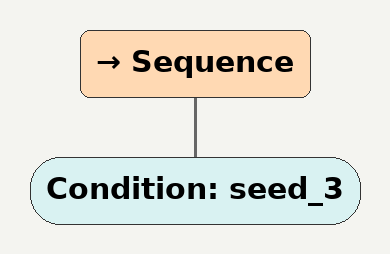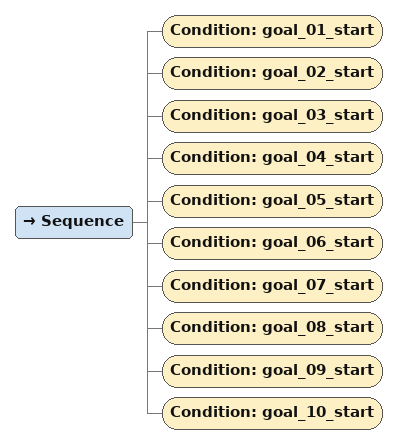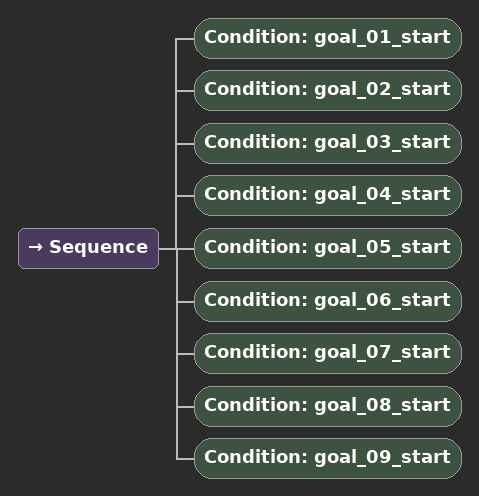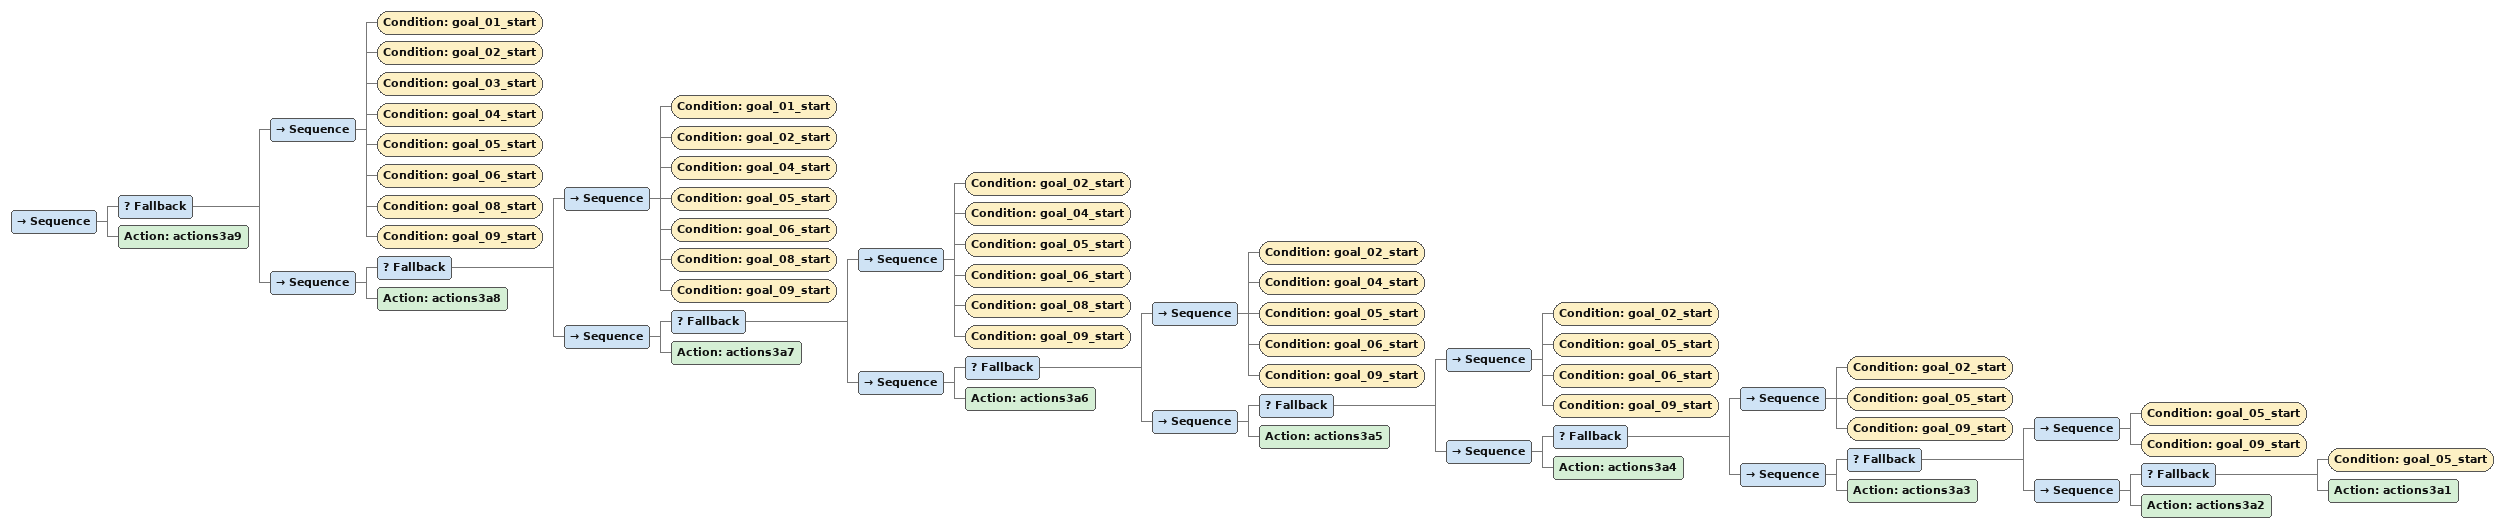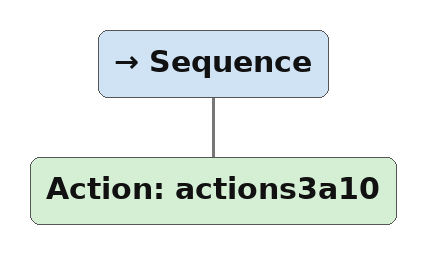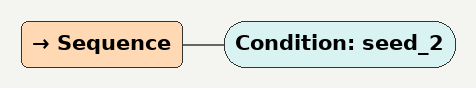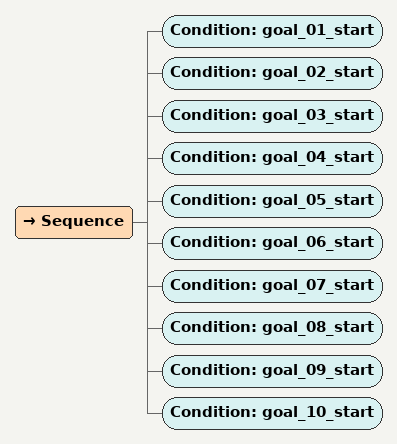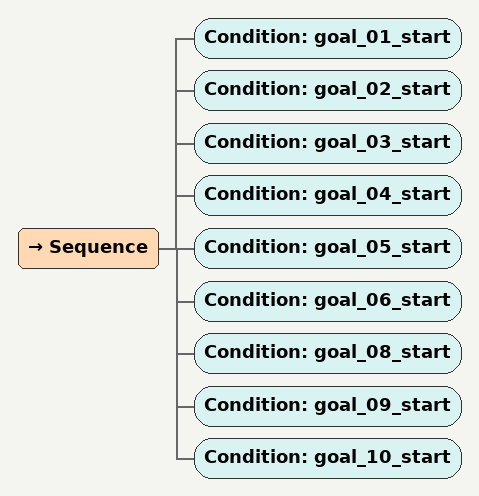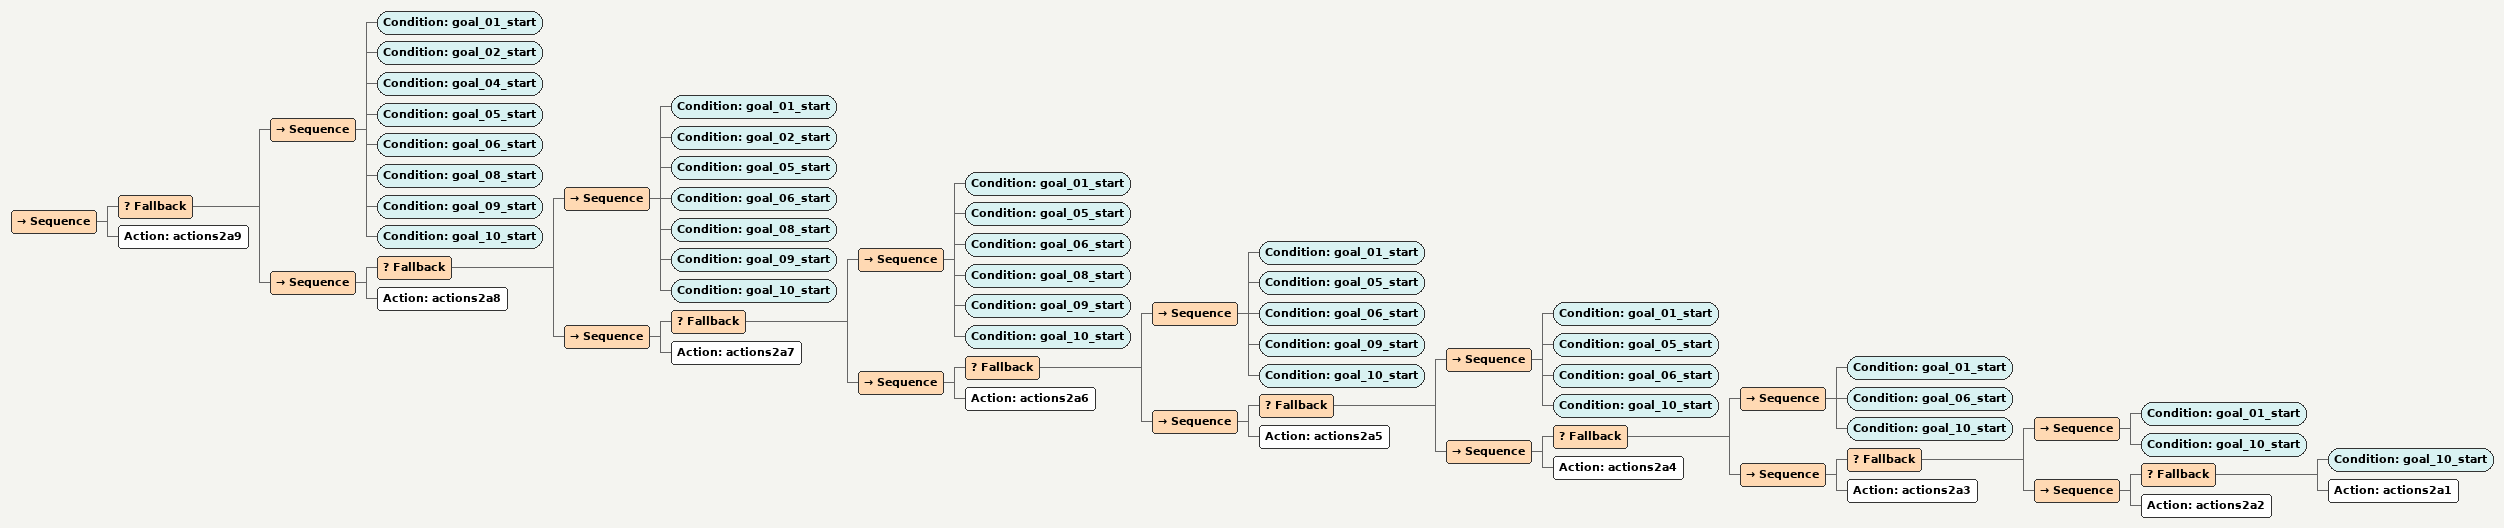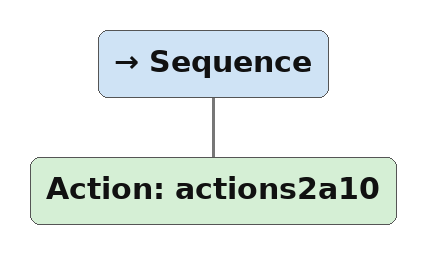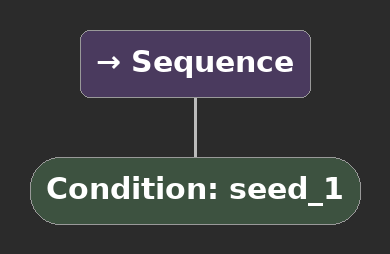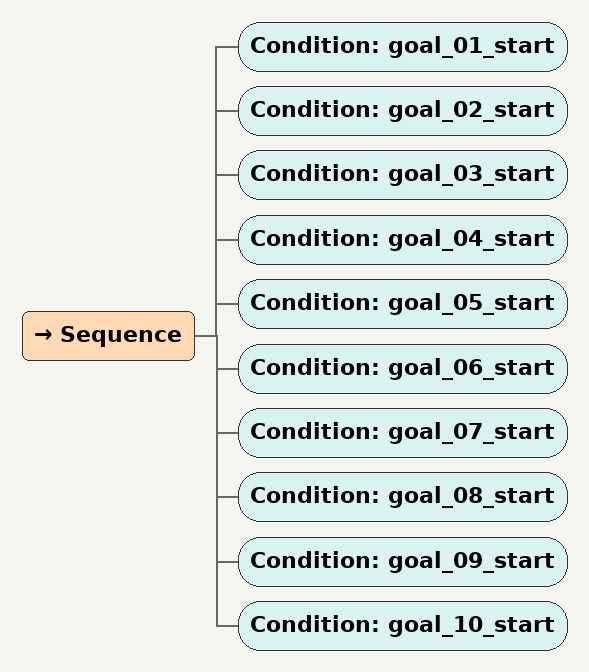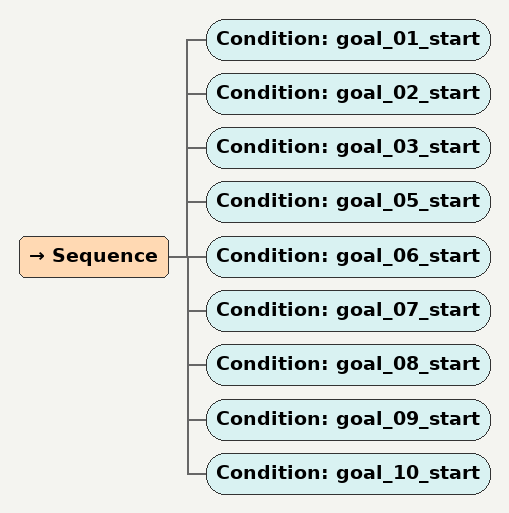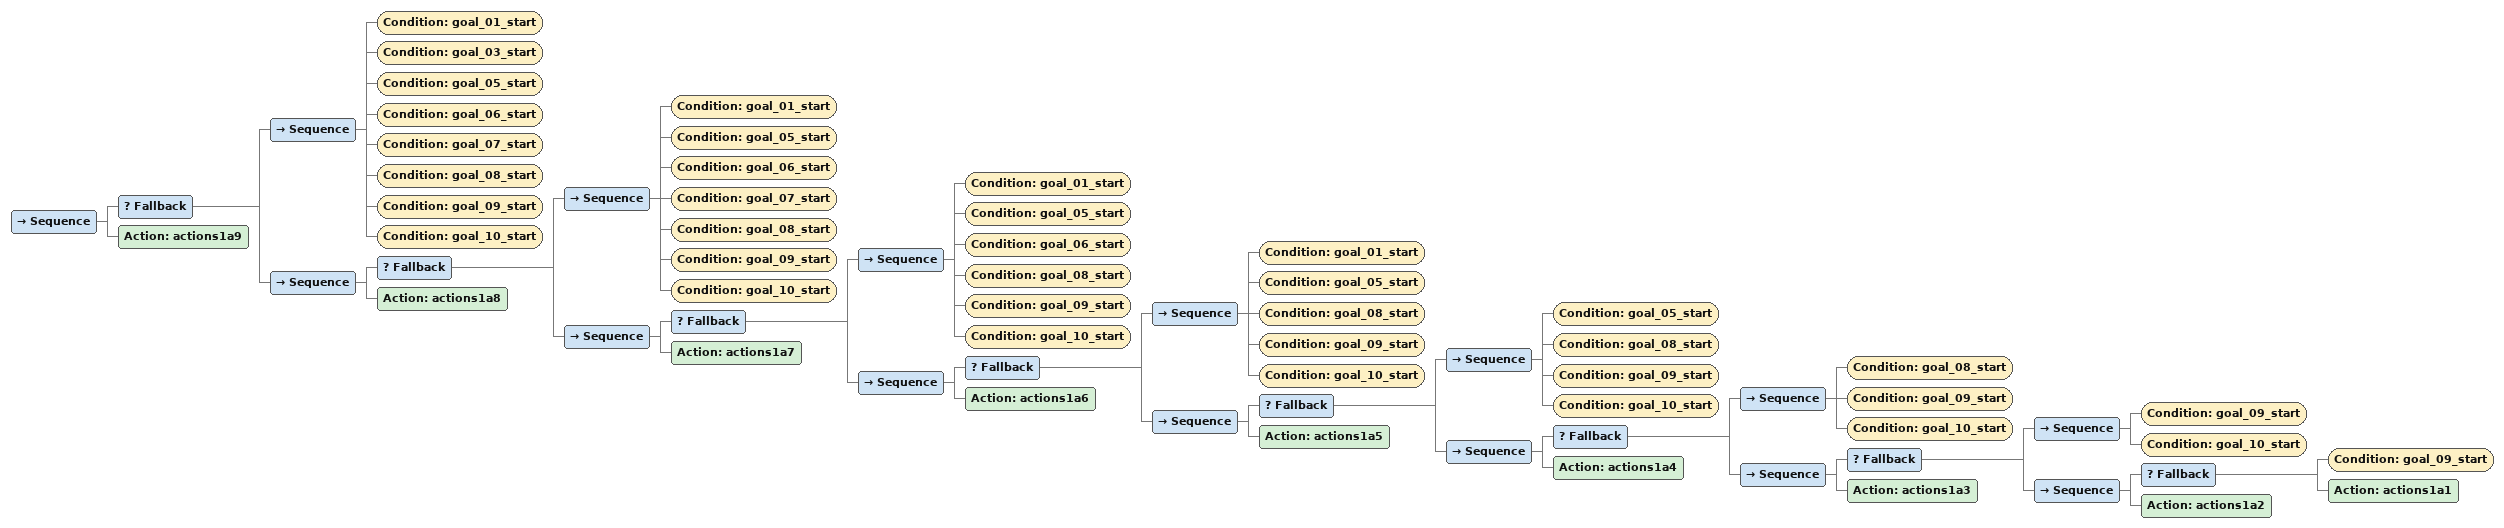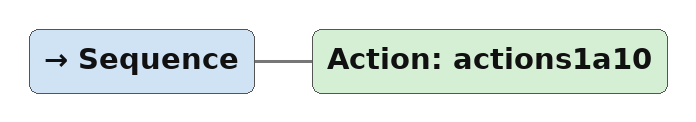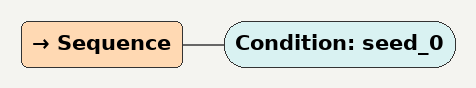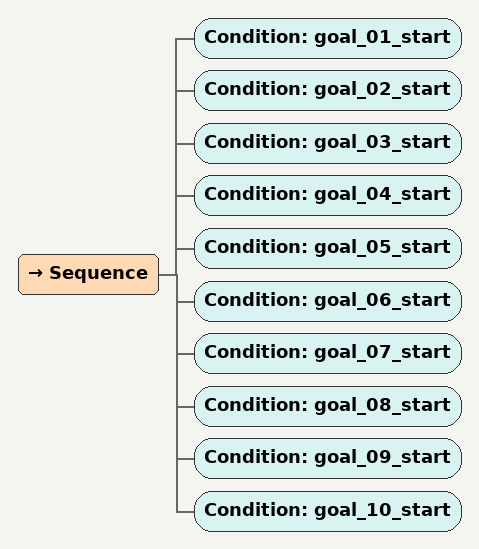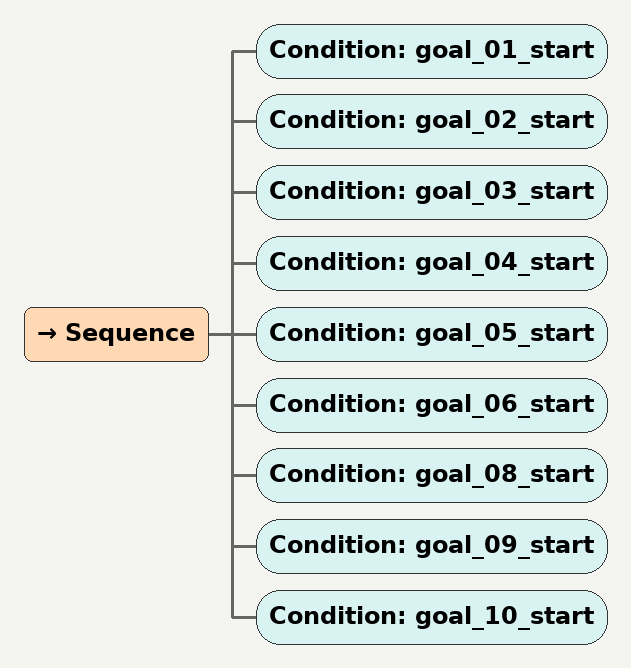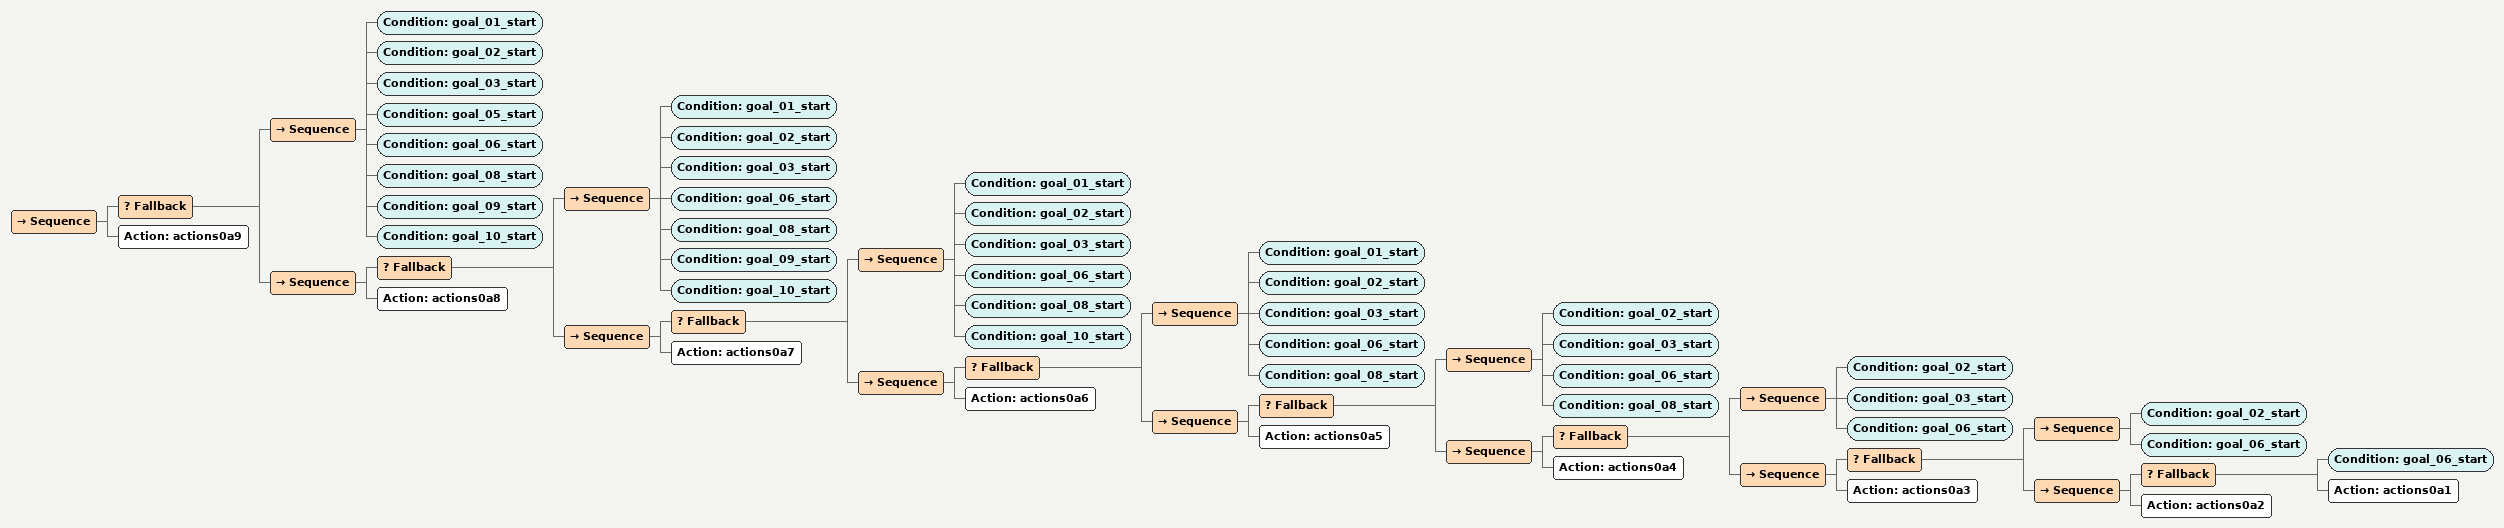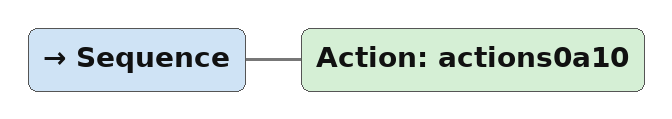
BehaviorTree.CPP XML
<Sequence><Condition ID="seed_3"/></Sequence>

<Sequence><Condition ID="goal_01_start"/><Condition ID="goal_02_start"/><Condition ID="goal_03_start"/><Condition ID="goal_04_start"/><Condition ID="goal_05_start"/><Condition ID="goal_06_start"/><Condition ID="goal_07_start"/><Condition ID="goal_08_start"/><Condition ID="goal_09_start"/><Condition ID="goal_10_start"/></Sequence>

<Sequence><Condition ID="goal_01_start"/><Condition ID="goal_02_start"/><Condition ID="goal_03_start"/><Condition ID="goal_04_start"/><Condition ID="goal_05_start"/><Condition ID="goal_06_start"/><Condition ID="goal_07_start"/><Condition ID="goal_08_start"/><Condition ID="goal_09_start"/></Sequence>

<Sequence><Fallback><Sequence><Condition ID="goal_01_start"/><Condition ID="goal_02_start"/><Condition ID="goal_03_start"/><Condition ID="goal_04_start"/><Condition ID="goal_05_start"/><Condition ID="goal_06_start"/><Condition ID="goal_08_start"/><Condition ID="goal_09_start"/></Sequence><Sequence><Fallback><Sequence><Condition ID="goal_01_start"/><Condition ID="goal_02_start"/><Condition ID="goal_04_start"/><Condition ID="goal_05_start"/><Condition ID="goal_06_start"/><Condition ID="goal_08_start"/><Condition ID="goal_09_start"/></Sequence><Sequence><Fallback><Sequence><Condition ID="goal_02_start"/><Condition ID="goal_04_start"/><Condition ID="goal_05_start"/><Condition ID="goal_06_start"/><Condition ID="goal_08_start"/><Condition ID="goal_09_start"/></Sequence><Sequence><Fallback><Sequence><Condition ID="goal_02_start"/><Condition ID="goal_04_start"/><Condition ID="goal_05_start"/><Condition ID="goal_06_start"/><Condition ID="goal_09_start"/></Sequence><Sequence><Fallback><Sequence><Condition ID="goal_02_start"/><Condition ID="goal_05_start"/><Condition ID="goal_06_start"/><Condition ID="goal_09_start"/></Sequence><Sequence><Fallback><Sequence><Condition ID="goal_02_start"/><Condition ID="goal_05_start"/><Condition ID="goal_09_start"/></Sequence><Sequence><Fallback><Sequence><Condition ID="goal_05_start"/><Condition ID="goal_09_start"/></Sequence><Sequence><Fallback><Condition ID="goal_05_start"/><Action ID="actions3a1"/></Fallback><Action ID="actions3a2"/></Sequence></Fallback><Action ID="actions3a3"/></Sequence></Fallback><Action ID="actions3a4"/></Sequence></Fallback><Action ID="actions3a5"/></Sequence></Fallback><Action ID="actions3a6"/></Sequence></Fallback><Action ID="actions3a7"/></Sequence></Fallback><Action ID="actions3a8"/></Sequence></Fallback><Action ID="actions3a9"/></Sequence>

<Sequence><Action ID="actions3a10"/></Sequence>

<Sequence><Condition ID="seed_2"/></Sequence>

<Sequence><Condition ID="goal_01_start"/><Condition ID="goal_02_start"/><Condition ID="goal_03_start"/><Condition ID="goal_04_start"/><Condition ID="goal_05_start"/><Condition ID="goal_06_start"/><Condition ID="goal_07_start"/><Condition ID="goal_08_start"/><Condition ID="goal_09_start"/><Condition ID="goal_10_start"/></Sequence>

<Sequence><Condition ID="goal_01_start"/><Condition ID="goal_02_start"/><Condition ID="goal_03_start"/><Condition ID="goal_04_start"/><Condition ID="goal_05_start"/><Condition ID="goal_06_start"/><Condition ID="goal_08_start"/><Condition ID="goal_09_start"/><Condition ID="goal_10_start"/></Sequence>

<Sequence><Fallback><Sequence><Condition ID="goal_01_start"/><Condition ID="goal_02_start"/><Condition ID="goal_04_start"/><Condition ID="goal_05_start"/><Condition ID="goal_06_start"/><Condition ID="goal_08_start"/><Condition ID="goal_09_start"/><Condition ID="goal_10_start"/></Sequence><Sequence><Fallback><Sequence><Condition ID="goal_01_start"/><Condition ID="goal_02_start"/><Condition ID="goal_05_start"/><Condition ID="goal_06_start"/><Condition ID="goal_08_start"/><Condition ID="goal_09_start"/><Condition ID="goal_10_start"/></Sequence><Sequence><Fallback><Sequence><Condition ID="goal_01_start"/><Condition ID="goal_05_start"/><Condition ID="goal_06_start"/><Condition ID="goal_08_start"/><Condition ID="goal_09_start"/><Condition ID="goal_10_start"/></Sequence><Sequence><Fallback><Sequence><Condition ID="goal_01_start"/><Condition ID="goal_05_start"/><Condition ID="goal_06_start"/><Condition ID="goal_09_start"/><Condition ID="goal_10_start"/></Sequence><Sequence><Fallback><Sequence><Condition ID="goal_01_start"/><Condition ID="goal_05_start"/><Condition ID="goal_06_start"/><Condition ID="goal_10_start"/></Sequence><Sequence><Fallback><Sequence><Condition ID="goal_01_start"/><Condition ID="goal_06_start"/><Condition ID="goal_10_start"/></Sequence><Sequence><Fallback><Sequence><Condition ID="goal_01_start"/><Condition ID="goal_10_start"/></Sequence><Sequence><Fallback><Condition ID="goal_10_start"/><Action ID="actions2a1"/></Fallback><Action ID="actions2a2"/></Sequence></Fallback><Action ID="actions2a3"/></Sequence></Fallback><Action ID="actions2a4"/></Sequence></Fallback><Action ID="actions2a5"/></Sequence></Fallback><Action ID="actions2a6"/></Sequence></Fallback><Action ID="actions2a7"/></Sequence></Fallback><Action ID="actions2a8"/></Sequence></Fallback><Action ID="actions2a9"/></Sequence>

<Sequence><Action ID="actions2a10"/></Sequence>

<Sequence><Condition ID="seed_1"/></Sequence>

<Sequence><Condition ID="goal_01_start"/><Condition ID="goal_02_start"/><Condition ID="goal_03_start"/><Condition ID="goal_04_start"/><Condition ID="goal_05_start"/><Condition ID="goal_06_start"/><Condition ID="goal_07_start"/><Condition ID="goal_08_start"/><Condition ID="goal_09_start"/><Condition ID="goal_10_start"/></Sequence>

<Sequence><Condition ID="goal_01_start"/><Condition ID="goal_02_start"/><Condition ID="goal_03_start"/><Condition ID="goal_05_start"/><Condition ID="goal_06_start"/><Condition ID="goal_07_start"/><Condition ID="goal_08_start"/><Condition ID="goal_09_start"/><Condition ID="goal_10_start"/></Sequence>

<Sequence><Fallback><Sequence><Condition ID="goal_01_start"/><Condition ID="goal_03_start"/><Condition ID="goal_05_start"/><Condition ID="goal_06_start"/><Condition ID="goal_07_start"/><Condition ID="goal_08_start"/><Condition ID="goal_09_start"/><Condition ID="goal_10_start"/></Sequence><Sequence><Fallback><Sequence><Condition ID="goal_01_start"/><Condition ID="goal_05_start"/><Condition ID="goal_06_start"/><Condition ID="goal_07_start"/><Condition ID="goal_08_start"/><Condition ID="goal_09_start"/><Condition ID="goal_10_start"/></Sequence><Sequence><Fallback><Sequence><Condition ID="goal_01_start"/><Condition ID="goal_05_start"/><Condition ID="goal_06_start"/><Condition ID="goal_08_start"/><Condition ID="goal_09_start"/><Condition ID="goal_10_start"/></Sequence><Sequence><Fallback><Sequence><Condition ID="goal_01_start"/><Condition ID="goal_05_start"/><Condition ID="goal_08_start"/><Condition ID="goal_09_start"/><Condition ID="goal_10_start"/></Sequence><Sequence><Fallback><Sequence><Condition ID="goal_05_start"/><Condition ID="goal_08_start"/><Condition ID="goal_09_start"/><Condition ID="goal_10_start"/></Sequence><Sequence><Fallback><Sequence><Condition ID="goal_08_start"/><Condition ID="goal_09_start"/><Condition ID="goal_10_start"/></Sequence><Sequence><Fallback><Sequence><Condition ID="goal_09_start"/><Condition ID="goal_10_start"/></Sequence><Sequence><Fallback><Condition ID="goal_09_start"/><Action ID="actions1a1"/></Fallback><Action ID="actions1a2"/></Sequence></Fallback><Action ID="actions1a3"/></Sequence></Fallback><Action ID="actions1a4"/></Sequence></Fallback><Action ID="actions1a5"/></Sequence></Fallback><Action ID="actions1a6"/></Sequence></Fallback><Action ID="actions1a7"/></Sequence></Fallback><Action ID="actions1a8"/></Sequence></Fallback><Action ID="actions1a9"/></Sequence>

<Sequence><Action ID="actions1a10"/></Sequence>

<Sequence><Condition ID="seed_0"/></Sequence>

<Sequence><Condition ID="goal_01_start"/><Condition ID="goal_02_start"/><Condition ID="goal_03_start"/><Condition ID="goal_04_start"/><Condition ID="goal_05_start"/><Condition ID="goal_06_start"/><Condition ID="goal_07_start"/><Condition ID="goal_08_start"/><Condition ID="goal_09_start"/><Condition ID="goal_10_start"/></Sequence>

<Sequence><Condition ID="goal_01_start"/><Condition ID="goal_02_start"/><Condition ID="goal_03_start"/><Condition ID="goal_04_start"/><Condition ID="goal_05_start"/><Condition ID="goal_06_start"/><Condition ID="goal_08_start"/><Condition ID="goal_09_start"/><Condition ID="goal_10_start"/></Sequence>

<Sequence><Fallback><Sequence><Condition ID="goal_01_start"/><Condition ID="goal_02_start"/><Condition ID="goal_03_start"/><Condition ID="goal_05_start"/><Condition ID="goal_06_start"/><Condition ID="goal_08_start"/><Condition ID="goal_09_start"/><Condition ID="goal_10_start"/></Sequence><Sequence><Fallback><Sequence><Condition ID="goal_01_start"/><Condition ID="goal_02_start"/><Condition ID="goal_03_start"/><Condition ID="goal_06_start"/><Condition ID="goal_08_start"/><Condition ID="goal_09_start"/><Condition ID="goal_10_start"/></Sequence><Sequence><Fallback><Sequence><Condition ID="goal_01_start"/><Condition ID="goal_02_start"/><Condition ID="goal_03_start"/><Condition ID="goal_06_start"/><Condition ID="goal_08_start"/><Condition ID="goal_10_start"/></Sequence><Sequence><Fallback><Sequence><Condition ID="goal_01_start"/><Condition ID="goal_02_start"/><Condition ID="goal_03_start"/><Condition ID="goal_06_start"/><Condition ID="goal_08_start"/></Sequence><Sequence><Fallback><Sequence><Condition ID="goal_02_start"/><Condition ID="goal_03_start"/><Condition ID="goal_06_start"/><Condition ID="goal_08_start"/></Sequence><Sequence><Fallback><Sequence><Condition ID="goal_02_start"/><Condition ID="goal_03_start"/><Condition ID="goal_06_start"/></Sequence><Sequence><Fallback><Sequence><Condition ID="goal_02_start"/><Condition ID="goal_06_start"/></Sequence><Sequence><Fallback><Condition ID="goal_06_start"/><Action ID="actions0a1"/></Fallback><Action ID="actions0a2"/></Sequence></Fallback><Action ID="actions0a3"/></Sequence></Fallback><Action ID="actions0a4"/></Sequence></Fallback><Action ID="actions0a5"/></Sequence></Fallback><Action ID="actions0a6"/></Sequence></Fallback><Action ID="actions0a7"/></Sequence></Fallback><Action ID="actions0a8"/></Sequence></Fallback><Action ID="actions0a9"/></Sequence>

<Sequence><Action ID="actions0a10"/></Sequence>
